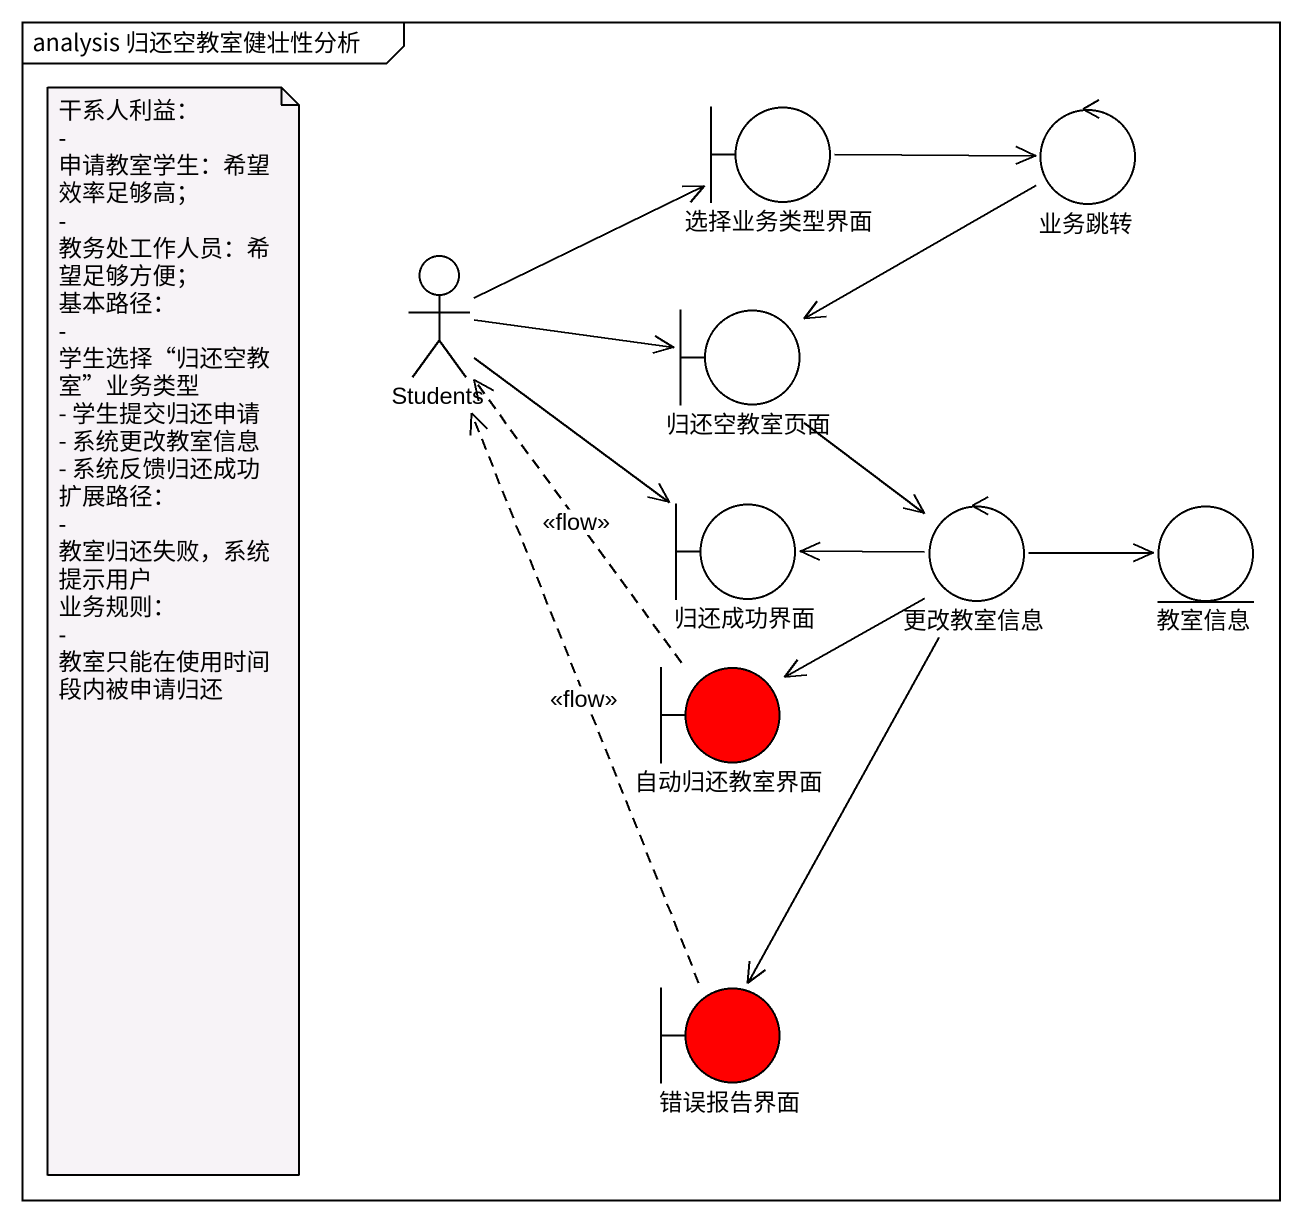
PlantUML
@startuml
mainframe analysis 归还空教室健壮性分析
boundary 选择业务类型界面
control 业务跳转
actor Students
boundary 归还空教室页面
boundary 归还成功界面
control 更改教室信息
entity 教室信息
boundary 自动归还教室界面 #FF0000
boundary 错误报告界面 #FF0000
选择业务类型界面 -right-> 业务跳转
业务跳转 -left-> 归还空教室页面
Students -right-> 选择业务类型界面
Students -right-> 归还空教室页面
Students --> 归还成功界面
归还空教室页面 --> 更改教室信息
更改教室信息 -left-> 归还成功界面
更改教室信息 -right-> 教室信息
更改教室信息 --> 自动归还教室界面
更改教室信息 --> 错误报告界面
自动归还教室界面 .up.> Students : <<flow>>
错误报告界面 .up.> Students : <<flow>>
note as N1
  干系人利益：
  - 申请教室学生：希望效率足够高；
  - 教务处工作人员：希望足够方便；
  基本路径：
  - 学生选择“归还空教室”业务类型
  - 学生提交归还申请
  - 系统更改教室信息
  - 系统反馈归还成功
  扩展路径：
  - 教室归还失败，系统提示用户
  业务规则：
  - 教室只能在使用时间段内被申请归还
end note
@enduml
